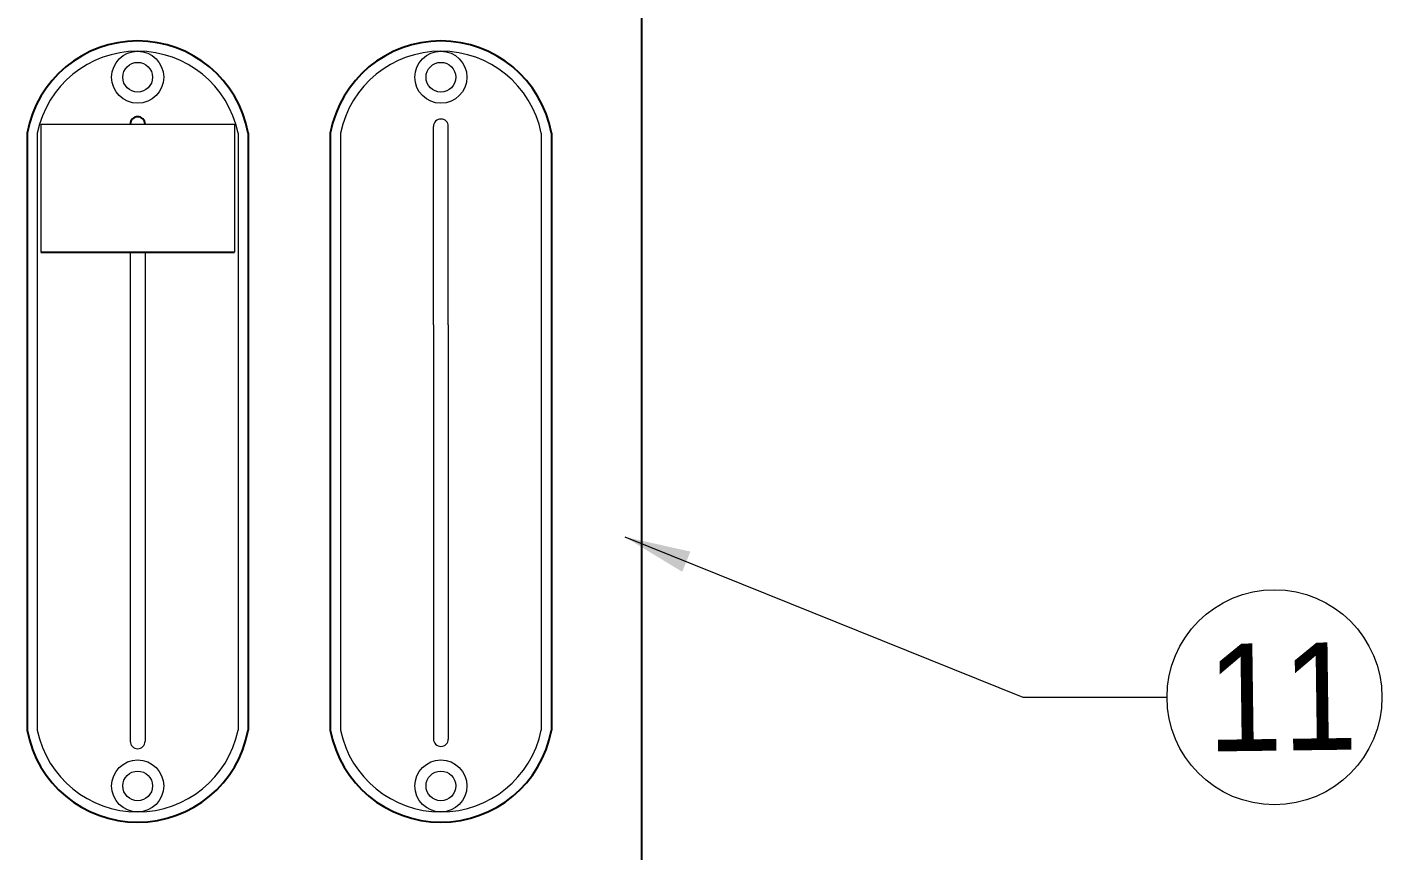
# Model space of a CAD drawing. Header units: millimetres. Extents: x -23083795 to 376618, y 113268 to 3804440.
# Drawn here: x 225126 to 226351, y 122541 to 123286 of the extents above; entities that cross this region are included whole.
import ezdxf
from ezdxf.enums import TextEntityAlignment as Align

# ---------------------------------------------------------------- set-up
doc = ezdxf.new("R2010")
doc.units = ezdxf.units.MM
doc.header["$LTSCALE"] = 6
doc.layers.add('FRAME035', color=2, linetype='Continuous', lineweight=13)
doc.layers.add('Text', color=7, linetype='Continuous', lineweight=13)
doc.layers.add('FRAME050', color=6, linetype='Continuous')
doc.styles.add('VNI-HELVE', font='VHELVEN_0.TTF', dxfattribs={"width": 0.9})
doc.dimstyles.new('D50', dxfattribs={"dimtxt": 60, "dimasz": 75, "dimexe": 30, "dimexo": 50, "dimgap": 25, "dimtad": 1, "dimdec": 0, "dimdsep": 46, "dimtxsty": 'VNI-HELVE', "dimcen": 0, "dimclrd": 256, "dimclre": 256, "dimclrt": 7, "dimadec": 0, "dimazin": 0, "dimtfac": 1, "dimtdec": 0, "dimtmove": 1, "dimatfit": 3, "dimfxl": 1, "dimtolj": 1, "dimtzin": 0, "dimlwd": -1, "dimlwe": -1, "dimarcsym": 0})

msp = doc.modelspace()

# ---------------------------------------------------------------- linework, layer by layer
at = {"color": 7}
msp.add_line((225681.76429, 122464.53397, -1.36858), (225681.76429, 123318.53805, -1.36858), dxfattribs=at)
at = {"color": 150, "lineweight": 9}
for p, q in [((225493.35966, 123016.42705, -1.36858), (225493.35966, 123195.84694, -1.36858)), ((225506.80803, 123016.42705, -1.36858), (225506.80803, 123195.84694, -1.36858))]:
    msp.add_line(p, q, dxfattribs=at)
for p, q in [((225125.75819, 123189.94552, -1.36858), (225125.75819, 123080.19196, -1.36858)), ((225325.80271, 123100.09346, -1.36858), (225325.80271, 123081.18041, -1.36858)), ((225138.24101, 123082.20248, -1.36858), (225313.3199, 123082.20248, -1.36858))]:
    msp.add_line(p, q)
at = {"color": 160, "linetype": 'Continuous', "lineweight": 9}
for p, q in [((225135.00395, 123189.94552, -1.36858), (225135.00395, 122650.03927, -1.36858)), ((225316.55696, 123189.94552, -1.36858), (225316.55696, 122650.03927, -1.36858)), ((225409.30734, 123189.94552, -1.36858), (225409.30734, 122650.03927, -1.36858)), ((225590.86035, 123189.94552, -1.36858), (225590.86035, 122650.03927, -1.36858))]:
    msp.add_line(p, q, dxfattribs=at)
at = {"linetype": 'Continuous'}
for p, q in [((225325.80271, 123189.94552, -1.36858), (225325.80271, 122650.03927, -1.36858)), ((225400.06159, 123189.94552, -1.36858), (225400.06159, 122650.03927, -1.36858)), ((225600.10611, 123189.94552, -1.36858), (225600.10611, 122650.03927, -1.36858)), ((225125.75819, 123088.07408, -1.36858), (225125.75819, 122650.03927, -1.36858))]:
    msp.add_line(p, q, dxfattribs=at)
at = {"color": 150, "linetype": 'Continuous', "lineweight": 9}
for p, q in [((225219.05627, 123082.20248, -1.36858), (225219.05627, 122639.96889, -1.36858)), ((225232.50464, 123082.20248, -1.36858), (225232.50464, 122639.96889, -1.36858)), ((225493.35966, 123016.42705, -1.36858), (225493.35966, 122642.05294, -1.36858)), ((225506.80803, 123016.42705, -1.36858), (225506.80803, 122642.05294, -1.36858))]:
    msp.add_line(p, q, dxfattribs=at)
for centre, radius in [((225225.78045, 123240.37691, -1.36858), 23.53465), ((225225.78045, 123240.37691, -1.36858), 13.44837), ((225225.78045, 122599.60787, -1.36858), 23.53465), ((225500.08385, 122599.60787, -1.36858), 23.53465), ((225225.78045, 122599.60787, -1.36858), 13.44837), ((225500.08385, 122599.60787, -1.36858), 13.44837)]:
    msp.add_circle(centre, radius, dxfattribs=at)
at = {"linetype": 'Continuous'}
for centre, start, end in [((225225.78045, 123171.43703, -1.36858), 10.48363992, 169.51636011), ((225225.78045, 122668.54776, -1.36858), 190.48363989, 349.51636011), ((225225.78045, 122668.54776, -1.36858), 190.48363989, 349.51636011), ((225500.08385, 122668.54776, -1.36858), 190.48363989, 349.51636011), ((225500.08385, 122668.54776, -1.36858), 190.48363989, 349.51636011)]:
    msp.add_arc(centre, 101.72029, start, end, dxfattribs=at)
at = {"color": 160, "linetype": 'Continuous', "lineweight": 9}
for centre, start, end in [((225225.78045, 123171.22478, -1.36858), 11.65268372, 168.34731594), ((225225.78045, 122668.76001, -1.36858), 191.65268406, 348.34731594), ((225500.08385, 122668.76001, -1.36858), 191.65268406, 348.34731594)]:
    msp.add_arc(centre, 92.68679, start, end, dxfattribs=at)
at = {"color": 150}
msp.add_arc((225225.78045, 123197.93185, -1.36858), 6.72419, 0, 180, dxfattribs=at)
at = {"color": 150, "lineweight": 9}
msp.add_arc((225500.08385, 123195.84694, -1.36858), 6.72419, 0, 180, dxfattribs=at)
at = {"color": 150, "linetype": 'Continuous', "lineweight": 9}
for centre in [(225225.78045, 122639.96889, -1.36858), (225500.08385, 122642.05294, -1.36858)]:
    msp.add_arc(centre, 6.72419, 180, 0, dxfattribs=at)
at = {"layer": 'FRAME035', "color": 7}
for p, q in [((225138.24101, 123197.93185, -1.36858), (225138.24101, 123082.20248, -1.36858)), ((225138.24101, 123197.93185, -1.36858), (225313.3199, 123197.93185, -1.36858)), ((225313.3199, 123197.93185, -1.36858), (225313.3199, 123082.20248, -1.36858))]:
    msp.add_line(p, q, dxfattribs=at)
at = {"layer": 'FRAME050', "color": 150, "linetype": 'Continuous', "lineweight": 9}
for radius in [23.53465, 13.44837]:
    msp.add_circle((225500.08385, 123240.37691, -1.36858), radius, dxfattribs=at)
at = {"layer": 'FRAME050', "color": 7, "linetype": 'Continuous'}
msp.add_arc((225500.08385, 123171.43703, -1.36858), 101.72029, 10.48363989, 169.51636008, dxfattribs=at)
at = {"layer": 'FRAME050', "color": 160, "linetype": 'Continuous', "lineweight": 9}
msp.add_arc((225500.08385, 123171.22478, -1.36858), 92.68679, 11.65268406, 168.34731628, dxfattribs=at)
at = {"layer": 'Text'}
msp.add_circle((226254.12882, 122679.77713, -1.36858), 97.2, dxfattribs=at)

# ---------------------------------------------------------------- texts
at = {"layer": 'Text', "style": 'VNI-HELVE', "width": 0.9}
msp.add_text('11', height=97.2, rotation=0.76393241, dxfattribs=at).set_placement((226261.18603, 122680.20599, -1.36858), align=Align.MIDDLE_CENTER)

# ---------------------------------------------------------------- leaders
at = {"layer": 'Text'}
msp.add_leader([(225666.41605, 122824.76687, -1.36858), (226026.47732, 122679.87519, -1.36858), (226156.94947, 122679.77712, -1.36858)], dimstyle='D50', override={"dimasz": 60, "dimclrd": 6}, dxfattribs=at)

doc.saveas('drawing.dxf')
